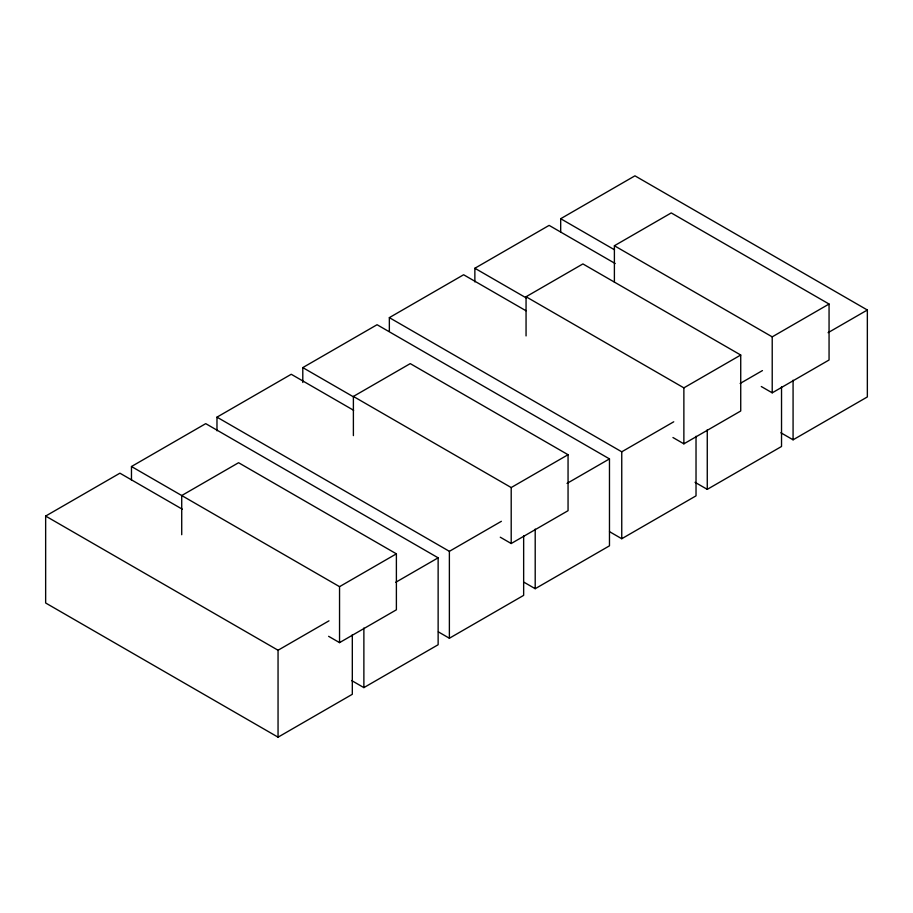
<?xml version="1.0" encoding="UTF-8"?>
<svg xmlns="http://www.w3.org/2000/svg" width="913" height="913" viewBox="0 0 913 913"><rect width="100%" height="100%" fill="white"/><g stroke="black" fill="none" stroke-linecap="round" stroke-linejoin="round"><path stroke-width="1.37" d="M352.315 634.683L352.315 694.291L278.054 737.168L45.65 602.991L45.65 516.062L119.923 473.185L182.303 509.203M131.472 480.17L131.472 466.52L205.733 423.643L438.137 557.82L438.137 644.738L363.876 687.615L351.642 680.55M216.974 430.81L216.974 417.15L291.247 374.273L353.628 410.291M302.796 382.501L302.796 367.597L377.069 324.72L609.473 458.897L609.473 545.826L535.201 588.702L524.199 582.346M389.349 331.293L389.349 317.633L463.621 274.756L526.002 310.762M474.863 281.923L474.863 268.262L549.124 225.385L615.179 263.515M560.685 232.37L560.685 218.709L634.946 175.832L867.35 310.009L867.35 396.938L793.077 439.815L780.855 432.751M353.388 435.615L353.388 396.436L410.245 363.614L568.057 454.72L568.057 510.687L511.2 543.52L500.278 537.209M526.059 335.927L526.059 296.748L582.905 263.925L740.728 355.031L740.728 410.998L683.871 443.832L672.949 437.521M614.392 282.117L614.392 245.745L671.249 212.923L829.061 304.029L829.061 359.996L772.215 392.83L761.282 386.519M339.545 642.626L339.545 586.66L396.39 553.837L396.39 609.804L339.545 642.626L328.612 636.315M353.388 396.436L511.2 487.553L568.057 454.72M526.059 296.748L683.871 387.865L740.728 355.031M614.392 245.745L772.215 336.863L829.061 304.029M45.65 516.062L278.054 650.239L328.977 620.84M395.706 582.311L438.137 557.82M216.974 417.15L449.379 551.326L501.374 521.312M567.03 483.399L609.473 458.897M389.349 317.633L621.753 451.809L673.737 421.795M740.158 383.449L762.435 370.587M828.091 332.674L867.35 310.009M438.377 631.887L449.379 638.244L523.651 595.367L523.651 535.771M609.519 531.663L621.753 538.727L696.026 495.85L696.026 436.243M695.033 482.304L707.267 489.357L781.528 446.48L781.528 386.884M560.685 218.709L614.495 249.785M474.863 268.262L526.23 297.923M302.796 367.597L354.176 397.258M396.39 553.837L238.578 462.72L181.721 495.542L181.721 534.721M131.472 466.52L339.545 586.66M793.077 380.207L793.077 439.815M772.215 336.863L772.215 392.83M707.267 429.761L707.267 489.357M683.871 387.865L683.871 443.832M621.753 451.809L621.753 538.727M535.201 529.095L535.201 588.702M511.2 487.553L511.2 543.52M449.379 551.326L449.379 638.244M363.876 628.007L363.876 687.615M278.054 650.239L278.054 737.168"/></g></svg>
